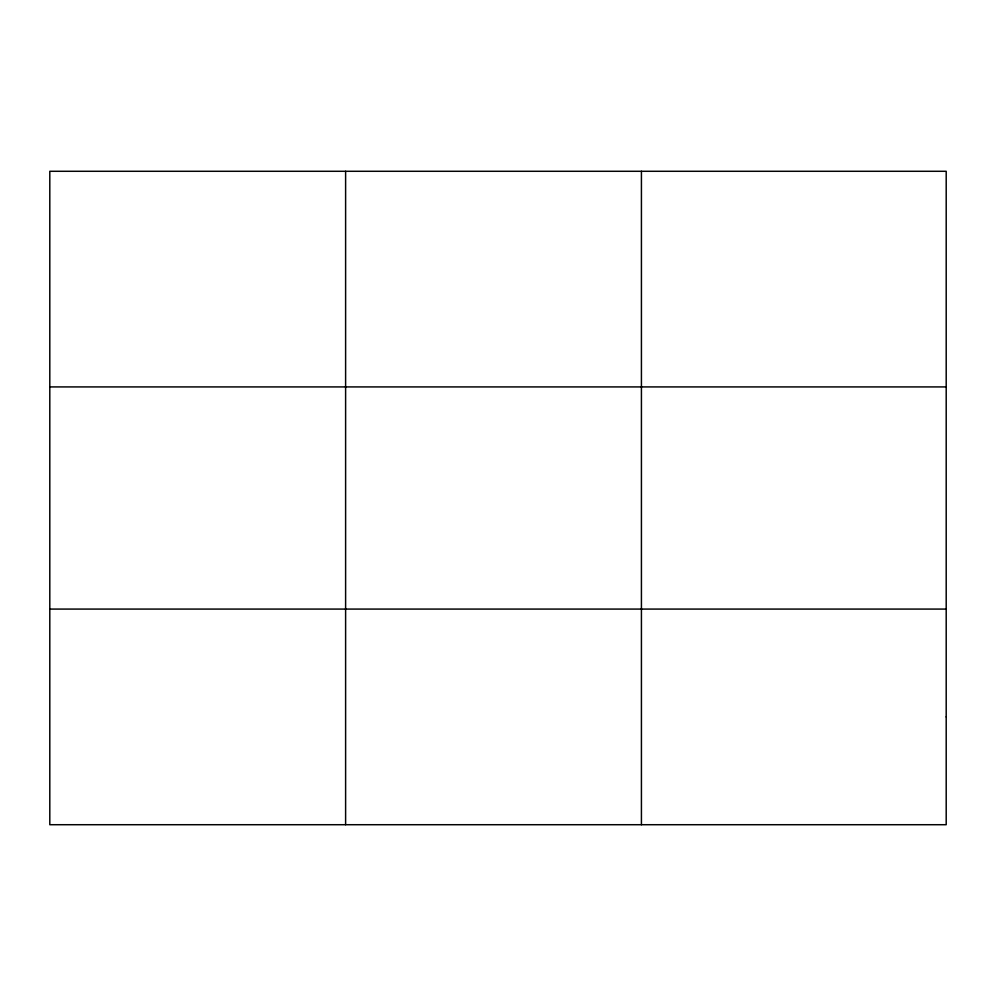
<?xml version="1.0" encoding="UTF-8"?>
<svg xmlns="http://www.w3.org/2000/svg" width="996" height="996" viewBox="0 0 996 996"><rect width="100%" height="100%" fill="white"/><g stroke="black" fill="none" stroke-linecap="round" stroke-linejoin="round"><path stroke-width="1.49" d="M345.612 824.713L345.612 171.287M641.424 824.713L641.424 171.287M49.8 386.921L946.2 386.921M49.8 609.079L946.2 609.079M946.2 716.896L946.2 824.713L49.8 824.713L49.8 171.287L946.2 171.287L946.2 716.896"/></g></svg>
